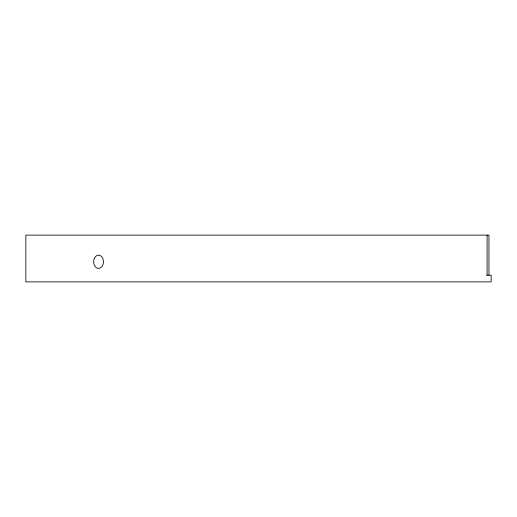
<?xml version="1.0" encoding="UTF-8"?>
<svg xmlns="http://www.w3.org/2000/svg" width="517" height="517" viewBox="0 0 517 517"><rect width="100%" height="100%" fill="white"/><g stroke="black" fill="none" stroke-linecap="round" stroke-linejoin="round"><path stroke-width="0.78" d="M486.587 275.199L491.15 275.199L491.15 281.881L25.85 281.881L25.85 235.119L488.972 235.119L488.972 275.199M487.092 235.119L487.092 275.199M94.34 258.319A6.682 4.924 90 0 0 98.45 268.459A6.682 4.924 90 0 0 102.864 258.565A6.682 4.924 90 0 0 94.34 258.319"/></g></svg>
